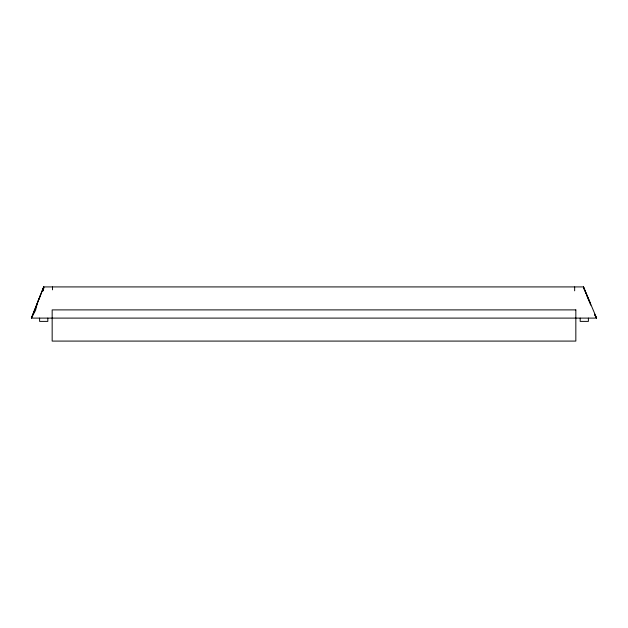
<?xml version="1.0" encoding="UTF-8"?>
<svg xmlns="http://www.w3.org/2000/svg" width="628" height="628" viewBox="0 0 628 628"><rect width="100%" height="100%" fill="white"/><g stroke="black" fill="none" stroke-linecap="round" stroke-linejoin="round"><path stroke-width="0.94" d="M42.947 290.819L43.709 286.918L583.467 286.918L596.6 318.106L31.4 318.106L43.709 286.918L43.709 288.872M43.709 286.918L42.892 290.819L43.709 286.918L31.753 317.211M40.757 294.713L37.554 302.515L35.553 310.311L31.408 318.106M586.395 294.713L590.767 305.114M583.467 288.872L583.467 286.918L590.037 302.515M583.467 286.918L586.073 293.849M588.397 318.106L588.397 321.387L580.186 321.387L580.186 318.106M574.659 286.918L574.659 290.819M52.517 286.918L52.517 289.846M47.814 318.106L47.814 321.387L39.603 321.387L39.603 318.106M575.837 309.894L52.163 309.894L52.163 341.083L575.837 341.083L575.837 309.894M596.592 318.106L594.418 314.204L596.6 318.106"/></g></svg>
